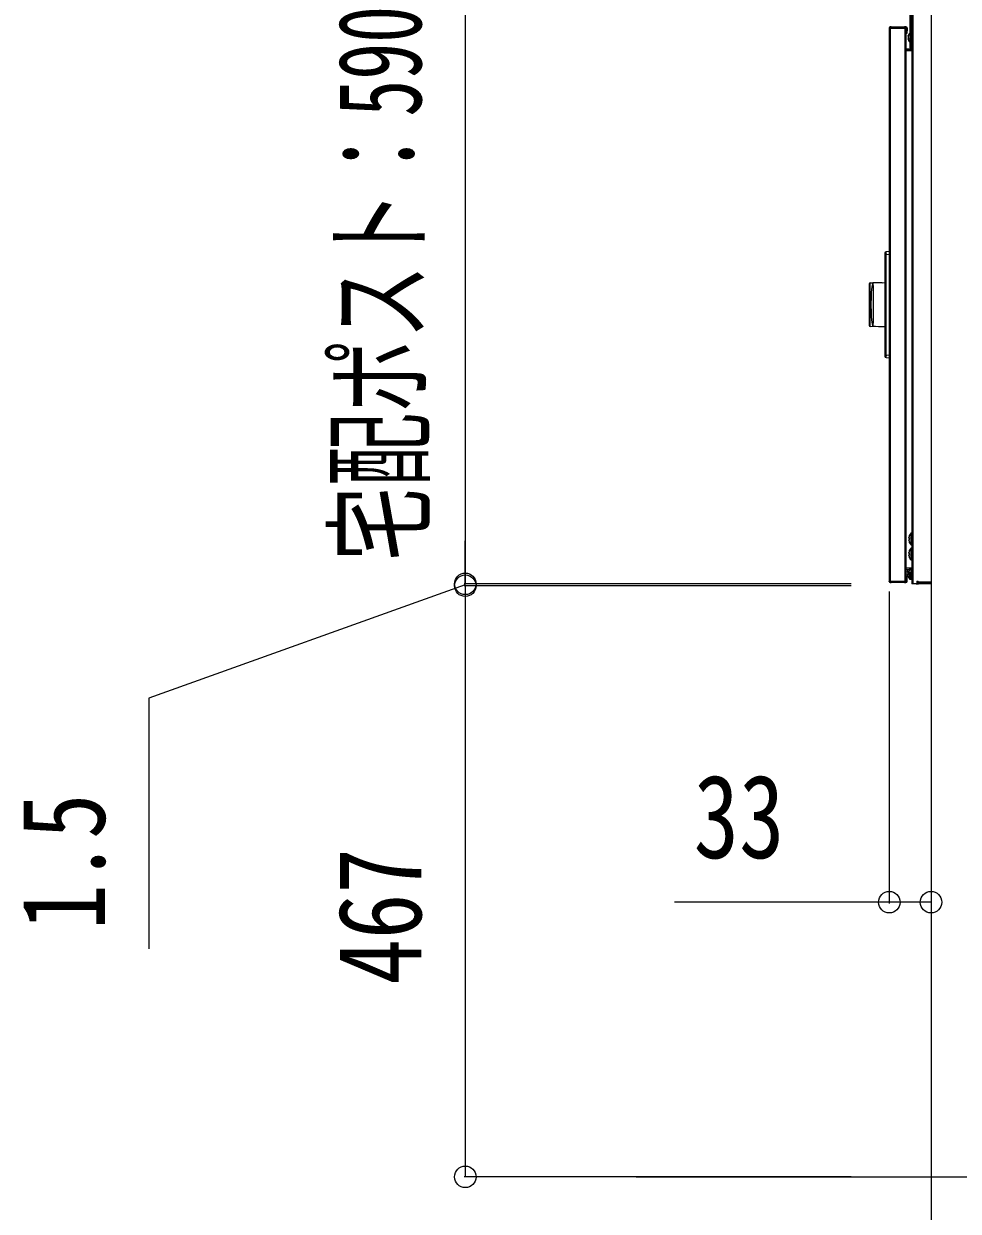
# Model space of a CAD drawing. Units: millimetres, scale not verified. Extents: x -8410 to 8410, y -5940 to 5940.
# Drawn here: x 2751 to 3490, y 1005 to 1943 of the extents above; entities that cross this region are included whole.
import ezdxf
from ezdxf.enums import TextEntityAlignment as Align

# ---------------------------------------------------------------- set-up
doc = ezdxf.new("R2010")
doc.units = ezdxf.units.MM
doc.header["$LTSCALE"] = 30
for name, color, linetype in [('0-3_YKK_13', 4, 'Continuous'), ('0-4_YKK_A1', 4, 'Continuous'), ('0-5_YKK_D', 6, 'Continuous')]:
    doc.layers.add(name, color=color, linetype=linetype)
doc.styles.add('ＭＳ ゴシック', font='')
doc.styles.get('ＭＳ ゴシック').set_extended_font_data('MS Gothic')

msp = doc.modelspace()

# ---------------------------------------------------------------- linework, layer by layer
at = {"layer": '0-3_YKK_13'}
for p, q in [((3452.74, 2075.54), (3452.74, 1538.24)), ((3453.54, 2076.07), (3453.54, 1500.5)), ((3451.54, 1924), (3451.54, 1957.4)), ((3452.34, 1957.4), (3452.34, 1924)), ((3435.04, 1939.7), (3435.04, 1939.5)), ((3435.04, 1939.7), (3435.84, 1939.7)), ((3435.04, 1939.5), (3435.84, 1939.5)), ((3436.04, 1940.5), (3435.84, 1940.5)), ((3435.84, 1940.5), (3435.84, 1939.7)), ((3435.84, 1939.5), (3447.19, 1939.5)), ((3435.84, 1939.5), (3435.84, 1502.5)), ((3436.04, 1940.5), (3436.04, 1939.7)), ((3436.54, 1940.5), (3436.04, 1940.5)), ((3436.04, 1939.7), (3436.54, 1939.7)), ((3436.54, 1940.5), (3447.04, 1940.5)), ((3436.54, 1939.7), (3436.54, 1940.5)), ((3447.04, 1939.7), (3436.54, 1939.7)), ((3447.04, 1940.5), (3447.04, 1939.7)), ((3447.04, 1939.7), (3448.04, 1939.7)), ((3448.04, 1939.5), (3447.19, 1939.5)), ((3447.19, 1939.5), (3447.19, 1502.5)), ((3448.24, 1940.5), (3448.04, 1940.5)), ((3448.24, 1939.7), (3448.04, 1939.7)), ((3448.04, 1939.5), (3448.04, 1502.5)), ((3448.24, 1940.5), (3448.24, 1939.7)), ((3448.24, 1939.7), (3448.24, 1937.5)), ((3449.04, 1939.7), (3448.24, 1939.7)), ((3449.04, 1937.5), (3448.24, 1937.5)), ((3449.04, 1939.7), (3449.04, 1937.5)), ((3450.08, 1933.4), (3449.95, 1932.68)), ((3450.13, 1933.93), (3450.13, 1933.67)), ((3449.94, 1931.16), (3450.13, 1931.16)), ((3449.95, 1931.31), (3450.13, 1931.31)), ((3450.08, 1930.77), (3449.95, 1931.11)), ((3449.95, 1931.11), (3450.13, 1931.11)), ((3450.12, 1930.77), (3450.08, 1930.77)), ((3450.13, 1931.4), (3450.13, 1930.86)), ((3452.34, 1924), (3451.54, 1924)), ((3452.74, 1923.5), (3452.34, 1923.5)), ((3451.54, 1922.8), (3448.04, 1922.8)), ((3451.54, 1922), (3448.04, 1922)), ((3448.04, 1921.8), (3452.74, 1921.8)), ((3451.54, 1922.8), (3451.54, 1923)), ((3451.54, 1922.8), (3452.34, 1922.8)), ((3451.54, 1922), (3451.54, 1922.8)), ((3452.34, 1922.8), (3452.34, 1923)), ((3431.54, 1761.77), (3431.54, 1760.78)), ((3435.04, 1763), (3432.45, 1762.77)), ((3432.45, 1760.78), (3435.04, 1761)), ((3419.04, 1737.26), (3419.04, 1704.75)), ((3420.02, 1738.26), (3422.04, 1738.29)), ((3420.02, 1703.73), (3420.02, 1738.26)), ((3429.51, 1738.42), (3431.54, 1738.46)), ((3419.04, 1704.75), (3419.04, 1704.73)), ((3431.54, 1703.53), (3420.02, 1703.73)), ((3432.45, 1681.21), (3431.54, 1681.21)), ((3435.04, 1680.99), (3432.45, 1681.21)), ((3432.45, 1679.22), (3435.04, 1679)), ((3451.13, 1539.01), (3451.13, 1539.03)), ((3452.19, 1540.63), (3452.19, 1536)), ((3452.34, 1540.7), (3452.54, 1540.7)), ((3452.34, 1536), (3452.34, 1540.7)), ((3452.54, 1540.7), (3452.54, 1531.3)), ((3450.95, 1536.82), (3450.58, 1536.82)), ((3450.58, 1535.17), (3450.95, 1535.17)), ((3450.77, 1536.6), (3451.14, 1536.6)), ((3451.14, 1535.4), (3450.77, 1535.4)), ((3451.11, 1535.63), (3451.11, 1536.36)), ((3451.11, 1533.05), (3451.11, 1533.07)), ((3451.13, 1535.62), (3451.13, 1536.37)), ((3451.13, 1532.96), (3451.13, 1532.98)), ((3452.19, 1536), (3452.19, 1531.36)), ((3452.34, 1531.3), (3452.34, 1536)), ((3452.54, 1531.3), (3452.34, 1531.3)), ((3452.74, 1533.75), (3452.74, 1538.24)), ((3452.74, 1533.75), (3452.74, 1526.24)), ((3450.95, 1524.82), (3450.58, 1524.82)), ((3450.58, 1523.17), (3450.95, 1523.17)), ((3450.77, 1524.6), (3451.14, 1524.6)), ((3451.14, 1523.4), (3450.77, 1523.4)), ((3451.11, 1523.63), (3451.11, 1524.36)), ((3451.11, 1521.05), (3451.11, 1521.07)), ((3451.13, 1527.01), (3451.13, 1527.03)), ((3451.13, 1523.62), (3451.13, 1524.37)), ((3451.13, 1520.96), (3451.13, 1520.98)), ((3452.19, 1528.63), (3452.19, 1524)), ((3452.19, 1524), (3452.19, 1519.36)), ((3452.34, 1528.7), (3452.54, 1528.7)), ((3452.34, 1524), (3452.34, 1528.7)), ((3452.34, 1519.3), (3452.34, 1524)), ((3452.54, 1528.7), (3452.54, 1519.3)), ((3452.74, 1521.75), (3452.74, 1526.24)), ((3452.74, 1521.75), (3452.74, 1500.5)), ((3452.74, 1513), (3448.04, 1513)), ((3450.95, 1511.5), (3448.04, 1511.5)), ((3451.13, 1512.01), (3451.13, 1512.03)), ((3451.54, 1513), (3451.54, 1512.76)), ((3452.19, 1513), (3452.19, 1509)), ((3452.54, 1519.3), (3452.34, 1519.3)), ((3452.34, 1509), (3452.34, 1513)), ((3452.54, 1513), (3452.54, 1504.3)), ((3435.04, 1502.3), (3435.04, 1502.5)), ((3435.04, 1502.3), (3435.84, 1502.3)), ((3435.84, 1502.5), (3447.19, 1502.5)), ((3435.84, 1502.3), (3435.84, 1502.5)), ((3435.84, 1502.3), (3436.04, 1502.3)), ((3435.84, 1501.5), (3435.84, 1502.3)), ((3435.84, 1501.5), (3436.04, 1501.5)), ((3436.54, 1502.3), (3447.04, 1502.3)), ((3436.54, 1501.5), (3436.54, 1502.3)), ((3447.04, 1501.5), (3436.54, 1501.5)), ((3447.04, 1502.3), (3447.04, 1501.5)), ((3447.04, 1501.5), (3448.04, 1501.5)), ((3447.19, 1502.5), (3448.04, 1502.5)), ((3448.24, 1502.3), (3448.04, 1502.3)), ((3448.24, 1501.5), (3448.04, 1501.5)), ((3448.24, 1502.3), (3448.24, 1504.5)), ((3448.24, 1504.5), (3449.04, 1504.5)), ((3449.04, 1502.3), (3448.24, 1502.3)), ((3448.24, 1501.5), (3448.24, 1502.3)), ((3449.04, 1504.5), (3449.04, 1506.5)), ((3449.04, 1502.3), (3449.04, 1504.5)), ((3449.75, 1509.82), (3449.38, 1509.82)), ((3449.38, 1508.17), (3449.75, 1508.17)), ((3449.57, 1509.6), (3449.94, 1509.6)), ((3449.94, 1508.4), (3449.57, 1508.4)), ((3449.91, 1508.63), (3449.91, 1509.36)), ((3449.91, 1506.05), (3449.91, 1506.07)), ((3449.93, 1508.62), (3449.93, 1509.37)), ((3449.93, 1505.96), (3449.93, 1505.98)), ((3450.95, 1509.82), (3450.58, 1509.82)), ((3450.58, 1508.17), (3450.95, 1508.17)), ((3450.77, 1509.6), (3451.14, 1509.6)), ((3451.14, 1508.4), (3450.77, 1508.4)), ((3450.99, 1509.6), (3450.99, 1504.36)), ((3451.11, 1508.63), (3451.11, 1509.36)), ((3451.11, 1506.05), (3451.11, 1506.07)), ((3451.13, 1508.62), (3451.13, 1509.37)), ((3451.13, 1505.96), (3451.13, 1505.98)), ((3451.14, 1504.3), (3451.14, 1505.94)), ((3451.34, 1504.3), (3451.14, 1504.3)), ((3451.34, 1505.56), (3451.34, 1504.3)), ((3452.19, 1509), (3452.19, 1504.36)), ((3452.34, 1504.3), (3452.34, 1509)), ((3452.54, 1504.3), (3452.34, 1504.3)), ((3452.54, 1504.3), (3452.74, 1504.3)), ((3456.74, 1502.5), (3456.74, 1501)), ((3456.74, 1502.5), (3457.74, 1502.5)), ((3457.24, 1501.3), (3456.74, 1501.3)), ((3457.24, 1501.3), (3457.24, 1500.5)), ((3457.74, 1501.3), (3457.24, 1501.3)), ((3457.74, 1502.1), (3457.74, 1502.5)), ((3457.74, 1502.1), (3457.74, 1501.3)), ((3457.74, 1502.1), (3468.04, 1502.1)), ((3457.74, 1501.3), (3468.04, 1501.3)), ((3458.24, 1500.5), (3458.24, 1501.3)), ((3453.54, 1500.5), (3452.74, 1500.5)), ((3456.24, 1500.5), (3453.54, 1500.5)), ((3456.24, 1500.5), (3457.24, 1500.5)), ((3457.24, 1500.5), (3458.24, 1500.5)), ((3468.04, 1500.5), (3458.24, 1500.5))]:
    msp.add_line(p, q, dxfattribs=at)
for points in [[(3435.04, 1939.5), (3435.04, 1502.5), (3435.84, 1502.5)], [(3436.04, 1939.7), (3435.84, 1939.7), (3435.84, 1939.5)], [(3448.04, 1939.7), (3448.04, 1940.5), (3447.04, 1940.5)], [(3448.24, 1937.5), (3448.24, 1935.5), (3449.04, 1935.5), (3449.04, 1937.5)], [(3449.95, 1933.11), (3449.94, 1932.98), (3449.94, 1932.88), (3449.94, 1932.83), (3449.94, 1932.84)], [(3449.95, 1933.11), (3450, 1933.5), (3450.08, 1933.84)], [(3450.13, 1933.93), (3450.13, 1933.95), (3450.13, 1933.95)], [(3449.94, 1931.1), (3449.94, 1931.11), (3449.94, 1931.16)], [(3449.94, 1931.16), (3449.94, 1931.15), (3449.95, 1931.11)], [(3449.95, 1932.01), (3450, 1931.83), (3450.08, 1931.67)], [(3450.08, 1930.77), (3450.1, 1930.75), (3450.12, 1930.75), (3450.13, 1930.78), (3450.13, 1930.83), (3450.13, 1930.86)], [(3451.54, 1924), (3451.54, 1923), (3452.34, 1923), (3452.34, 1924)], [(3431.54, 1760.78), (3431.54, 1681.21), (3431.54, 1680.22)], [(3432.45, 1681.21), (3432.45, 1760.78), (3431.54, 1760.78)], [(3422.04, 1738.29), (3422.04, 1738.29), (3422.04, 1738.27), (3422.04, 1738.26), (3422.04, 1738.26), (3422.03, 1738.24), (3422.03, 1738.23), (3422.03, 1738.2), (3422.02, 1738.16), (3421.97, 1738.01), (3421.91, 1737.86), (3421.41, 1736.24), (3421.13, 1734.82), (3420.92, 1733.02), (3420.76, 1730.8), (3420.66, 1728.24), (3420.6, 1725.55), (3420.57, 1722.66), (3420.57, 1721.66), (3420.58, 1719.21), (3420.62, 1716.75), (3420.69, 1714.04), (3420.81, 1711.46), (3420.99, 1709.21), (3421.25, 1707.24), (3421.57, 1705.71), (3421.89, 1704.57), (3421.99, 1704.18), (3422.02, 1704), (3422.04, 1703.9), (3422.04, 1703.83), (3422.04, 1703.81), (3422.04, 1703.76), (3422.04, 1703.74), (3422.04, 1703.76), (3422.05, 1703.83), (3422.05, 1703.9), (3422.07, 1704), (3422.1, 1704.19), (3422.22, 1704.6)], [(3429.5, 1738.42), (3428.6, 1738.4), (3426.48, 1738.37), (3424.27, 1738.33), (3422.04, 1738.29)], [(3422.22, 1704.6), (3422.43, 1705.53), (3422.59, 1706.85), (3422.63, 1707.76), (3422.63, 1709.79), (3422.58, 1712.1), (3422.53, 1714.49), (3422.49, 1717.09), (3422.46, 1721.61), (3422.46, 1722.53), (3422.48, 1725.13), (3422.51, 1727.7), (3422.56, 1730.08), (3422.61, 1732.31), (3422.64, 1734.19), (3422.58, 1735.85), (3422.43, 1736.97), (3422.21, 1737.76), (3422.15, 1737.95), (3422.12, 1738.01), (3422.09, 1738.1), (3422.07, 1738.16), (3422.06, 1738.2), (3422.06, 1738.23), (3422.06, 1738.24), (3422.05, 1738.26), (3422.05, 1738.26), (3422.05, 1738.27), (3422.04, 1738.29), (3422.04, 1738.29)], [(3431.54, 1703.56), (3428.6, 1703.62), (3426.48, 1703.66), (3424.27, 1703.7), (3422.04, 1703.74)], [(3451.11, 1538.93), (3451.11, 1538.96), (3451.13, 1539.01)], [(3450.77, 1536.6), (3450.72, 1536.6), (3450.65, 1536.63), (3450.61, 1536.68), (3450.58, 1536.72), (3450.57, 1536.77), (3450.56, 1536.83), (3450.56, 1536.97), (3450.57, 1537.11), (3450.58, 1537.14)], [(3450.58, 1534.88), (3450.57, 1534.93), (3450.56, 1535.06), (3450.56, 1535.19), (3450.58, 1535.26), (3450.61, 1535.32), (3450.66, 1535.36), (3450.73, 1535.39), (3450.77, 1535.39)], [(3451.13, 1536.37), (3451.13, 1536.39), (3451.12, 1536.55), (3451.08, 1536.69), (3451.02, 1536.79), (3450.95, 1536.82)], [(3450.95, 1535.17), (3450.98, 1535.18), (3451.04, 1535.23), (3451.09, 1535.33), (3451.12, 1535.47), (3451.13, 1535.62)], [(3451.11, 1536.36), (3451.1, 1536.47), (3451.09, 1536.56), (3451.07, 1536.61), (3451.06, 1536.62), (3451.06, 1536.62)], [(3451.06, 1535.37), (3451.06, 1535.37), (3451.07, 1535.39), (3451.09, 1535.44), (3451.1, 1535.53), (3451.11, 1535.63)], [(3451.11, 1536.36), (3451.11, 1536.36), (3451.13, 1536.37)], [(3451.11, 1535.63), (3451.11, 1535.63), (3451.13, 1535.62)], [(3451.13, 1532.98), (3451.11, 1533.03), (3451.11, 1533.05)], [(3450.77, 1524.6), (3450.72, 1524.6), (3450.65, 1524.63), (3450.61, 1524.68), (3450.58, 1524.72), (3450.57, 1524.77), (3450.56, 1524.83), (3450.56, 1524.97), (3450.57, 1525.11), (3450.58, 1525.14)], [(3450.58, 1522.88), (3450.57, 1522.93), (3450.56, 1523.06), (3450.56, 1523.19), (3450.58, 1523.26), (3450.61, 1523.32), (3450.66, 1523.36), (3450.73, 1523.39), (3450.77, 1523.39)], [(3451.13, 1524.37), (3451.13, 1524.39), (3451.12, 1524.55), (3451.08, 1524.69), (3451.02, 1524.79), (3450.95, 1524.82)], [(3450.95, 1523.17), (3450.98, 1523.18), (3451.04, 1523.23), (3451.09, 1523.33), (3451.12, 1523.47), (3451.13, 1523.62)], [(3451.11, 1524.36), (3451.1, 1524.47), (3451.09, 1524.56), (3451.07, 1524.61), (3451.06, 1524.62), (3451.06, 1524.62)], [(3451.06, 1523.37), (3451.06, 1523.37), (3451.07, 1523.39), (3451.09, 1523.44), (3451.1, 1523.53), (3451.11, 1523.63)], [(3451.11, 1526.93), (3451.11, 1526.96), (3451.13, 1527.01)], [(3451.11, 1524.36), (3451.11, 1524.36), (3451.13, 1524.37)], [(3451.11, 1523.63), (3451.11, 1523.63), (3451.13, 1523.62)], [(3451.13, 1520.98), (3451.11, 1521.03), (3451.11, 1521.05)], [(3451.11, 1511.93), (3451.11, 1511.96), (3451.13, 1512.01)], [(3436.54, 1502.3), (3436.04, 1502.3), (3436.04, 1501.5), (3436.54, 1501.5)], [(3448.04, 1501.5), (3448.04, 1502.3), (3447.04, 1502.3)], [(3449.04, 1506.5), (3448.24, 1506.5), (3448.24, 1504.5)], [(3449.57, 1509.6), (3449.52, 1509.6), (3449.45, 1509.63), (3449.41, 1509.68), (3449.38, 1509.72), (3449.37, 1509.77), (3449.36, 1509.83), (3449.36, 1509.97), (3449.37, 1510.11), (3449.38, 1510.14)], [(3449.38, 1507.88), (3449.37, 1507.93), (3449.36, 1508.06), (3449.36, 1508.19), (3449.38, 1508.26), (3449.41, 1508.32), (3449.46, 1508.36), (3449.53, 1508.39), (3449.57, 1508.39)], [(3449.93, 1509.37), (3449.93, 1509.39), (3449.92, 1509.55), (3449.88, 1509.69), (3449.82, 1509.79), (3449.75, 1509.82)], [(3449.75, 1508.17), (3449.78, 1508.18), (3449.84, 1508.23), (3449.89, 1508.33), (3449.92, 1508.47), (3449.93, 1508.62)], [(3449.91, 1509.36), (3449.9, 1509.47), (3449.89, 1509.56), (3449.87, 1509.61), (3449.86, 1509.62), (3449.86, 1509.62)], [(3449.86, 1508.37), (3449.86, 1508.37), (3449.87, 1508.39), (3449.89, 1508.44), (3449.9, 1508.53), (3449.91, 1508.63)], [(3449.91, 1509.36), (3449.91, 1509.36), (3449.93, 1509.37)], [(3449.91, 1508.63), (3449.91, 1508.63), (3449.93, 1508.62)], [(3449.93, 1505.98), (3449.91, 1506.03), (3449.91, 1506.05)], [(3450.77, 1509.6), (3450.72, 1509.6), (3450.65, 1509.63), (3450.61, 1509.68), (3450.58, 1509.72), (3450.57, 1509.77), (3450.56, 1509.83), (3450.56, 1509.97), (3450.57, 1510.11), (3450.58, 1510.14)], [(3450.58, 1507.88), (3450.57, 1507.93), (3450.56, 1508.06), (3450.56, 1508.19), (3450.58, 1508.26), (3450.61, 1508.32), (3450.66, 1508.36), (3450.73, 1508.39), (3450.77, 1508.39)], [(3451.13, 1509.37), (3451.13, 1509.39), (3451.12, 1509.55), (3451.08, 1509.69), (3451.02, 1509.79), (3450.95, 1509.82)], [(3450.95, 1508.17), (3450.98, 1508.18), (3451.04, 1508.23), (3451.09, 1508.33), (3451.12, 1508.47), (3451.13, 1508.62)], [(3451.11, 1509.36), (3451.1, 1509.47), (3451.09, 1509.56), (3451.07, 1509.61), (3451.06, 1509.62), (3451.06, 1509.62)], [(3451.06, 1508.37), (3451.06, 1508.37), (3451.07, 1508.39), (3451.09, 1508.44), (3451.1, 1508.53), (3451.11, 1508.63)], [(3451.11, 1509.36), (3451.11, 1509.36), (3451.13, 1509.37)], [(3451.11, 1508.63), (3451.11, 1508.63), (3451.13, 1508.62)], [(3451.13, 1505.98), (3451.11, 1506.03), (3451.11, 1506.05)], [(3451.54, 1505.23), (3451.54, 1504.3), (3452.34, 1504.3)]]:
    msp.add_lwpolyline(points, dxfattribs=at)
for centre, radius, start, end in [((3435.84, 1939.7), 0.8, 90, 180), ((3448.24, 1939.7), 0.8, 0, 90), ((3454.76, 1932.54), 4.82, 176.5769, 181.38735), ((3454.35, 1932.35), 4.41, 175.66729, 184.33271), ((3453.94, 1932.8), 4, 126.8699, 175.11343), ((3450.66, 1933.69), 0.595, 154.19764, 165.45844), ((3449.29, 1933.68), 0.837, 340.88533, 359.50553), ((3454.35, 1931.64), 4.41, 175.66729, 184.33271), ((3453.94, 1931.2), 4, 184.33586, 233.1301), ((3449.6, 1931.45), 0.527, 354.92471, 24.68443), ((3451.54, 1922.8), 0.8, 270, 0), ((3432.54, 1761.77), 1, 95, 180), ((3420.04, 1737.26), 1, 91, 180), ((3420.04, 1704.73), 1, 180, 269), ((3432.54, 1680.22), 1, 180, 265), ((3446.79, 1540.23), 4.5, 337.33655, 344.22062), ((3446.02, 1540.52), 5.33, 337.69471, 342.84894), ((3451.31, 1538.95), 0.2, 154.28954, 180), ((3457.44, 1536), 7, 138.5654, 154.28954), ((3452.34, 1540.5), 0.2, 90, 138.5654), ((3452.54, 1540.5), 0.2, 0, 90), ((3451.1, 1536.97), 0.547, 163.59447, 196.40553), ((3450.98, 1535.02), 0.426, 158.75105, 201.24895), ((3457.44, 1536), 6.95, 158.89468, 170.62497), ((3450.78, 1536.79), 0.199, 172.92774, 269.55147), ((3450.78, 1535.2), 0.199, 90.44853, 187.07226), ((3457.44, 1536), 6.95, 189.37503, 201.10532), ((3451.15, 1536.79), 0.203, 172.78637, 240.78076), ((3451.15, 1535.2), 0.202, 114.86574, 187.30349), ((3447.33, 1531.94), 3.94, 15.28414, 23.15869), ((3451.31, 1533.05), 0.2, 180, 205.71046), ((3457.44, 1536), 7, 205.71046, 221.4346), ((3452.34, 1531.5), 0.2, 221.4346, 270), ((3452.54, 1531.5), 0.2, 270, 0), ((3451.1, 1524.97), 0.547, 163.59447, 196.40553), ((3450.98, 1523.02), 0.426, 158.75105, 201.24895), ((3457.44, 1524), 6.95, 158.89468, 170.62497), ((3450.78, 1524.79), 0.199, 172.92774, 269.55147), ((3450.78, 1523.2), 0.199, 90.44853, 187.07226), ((3457.44, 1524), 6.95, 189.37503, 201.10532), ((3446.79, 1528.23), 4.5, 337.33655, 344.22062), ((3446.02, 1528.52), 5.33, 337.69471, 342.84894), ((3451.15, 1524.79), 0.203, 172.78637, 240.78076), ((3451.15, 1523.2), 0.202, 114.86574, 187.30349), ((3447.33, 1519.94), 3.94, 15.28414, 23.15869), ((3451.31, 1526.95), 0.2, 154.28954, 180), ((3451.31, 1521.05), 0.2, 180, 205.71046), ((3457.44, 1524), 7, 138.5654, 154.28954), ((3457.44, 1524), 7, 205.71046, 221.4346), ((3452.34, 1528.5), 0.2, 90, 138.5654), ((3452.54, 1528.5), 0.2, 0, 90), ((3456.24, 1509), 6.95, 158.89468, 170.62497), ((3457.44, 1509), 6.95, 158.89468, 170.62497), ((3446.79, 1513.23), 4.5, 337.33655, 344.22062), ((3446.02, 1513.52), 5.33, 337.69471, 342.84894), ((3451.31, 1511.95), 0.2, 154.28954, 180), ((3457.44, 1509), 7, 145.1501, 154.28954), ((3452.34, 1519.5), 0.2, 221.4346, 270), ((3452.54, 1519.5), 0.2, 270, 0), ((3435.84, 1502.3), 0.8, 180, 270), ((3448.24, 1502.3), 0.8, 270, 0), ((3449.9, 1509.97), 0.547, 163.59447, 196.40553), ((3449.78, 1508.02), 0.426, 158.75105, 201.24895), ((3449.58, 1509.79), 0.199, 172.92774, 269.55147), ((3449.58, 1508.2), 0.199, 90.44853, 187.07226), ((3456.24, 1509), 6.95, 189.37503, 201.10532), ((3449.95, 1509.79), 0.203, 172.78637, 240.78076), ((3449.95, 1508.2), 0.202, 114.86574, 187.30349), ((3446.13, 1504.94), 3.94, 15.28414, 23.15869), ((3450.11, 1506.05), 0.2, 180, 205.71046), ((3456.24, 1509), 7, 205.71046, 221.4346), ((3451.1, 1509.97), 0.547, 163.59447, 196.40553), ((3450.98, 1508.02), 0.426, 158.75105, 201.24895), ((3450.78, 1509.79), 0.199, 172.92774, 269.55147), ((3450.78, 1508.2), 0.199, 90.44853, 187.07226), ((3457.44, 1509), 6.95, 189.37503, 201.10532), ((3451.15, 1509.79), 0.204, 172.83838, 238.22578), ((3451.15, 1508.2), 0.202, 114.86574, 187.30349), ((3447.33, 1504.94), 3.94, 15.28414, 23.15869), ((3451.14, 1504.5), 0.2, 221.4346, 270), ((3451.31, 1506.05), 0.2, 180, 205.71046), ((3457.44, 1509), 7, 205.71046, 221.4346), ((3451.34, 1504.5), 0.2, 270, 0), ((3452.34, 1504.5), 0.2, 221.4346, 270), ((3452.54, 1504.5), 0.2, 270, 0), ((3456.24, 1501), 0.5, 270, 0)]:
    msp.add_arc(centre, radius, start, end, dxfattribs=at)
for centre, major_axis, start_param, end_param in [((3432.54, 1760.77), (-0.09, 2), 0.001899, 1.565099), ((3432.54, 1681.22), (0.09, 2), 1.576494, 3.139694)]:
    msp.add_ellipse(centre, major_axis=major_axis, ratio=0.04333, start_param=start_param, end_param=end_param, dxfattribs=at)
at = {"layer": '0-4_YKK_A1'}
for p, q in [((3468.04, 2499.5), (3468.04, 932)), ((3235.08, 1032), (3882.34, 1032))]:
    msp.add_line(p, q, dxfattribs=at)
at = {"layer": '0-5_YKK_D'}
for p, q in [((3100.04, 2090.5), (3100.04, 1500.5)), ((3100.04, 1500.5), (3100.04, 1534.5)), ((3405.04, 1500.5), (3099.04, 1500.5)), ((3405.04, 1500.5), (3099.04, 1500.5)), ((3405.04, 1499), (3099.04, 1499)), ((3405.04, 1499), (3099.04, 1499)), ((3100.04, 1499), (3100.04, 1500.5)), ((3100.04, 1499), (3100.04, 1500.5)), ((3100.04, 1499), (3100.04, 1032)), ((3100.04, 1499), (3100.04, 1465)), ((3435.04, 1494.55), (3435.04, 1248)), ((3405.04, 1032), (3099.04, 1032))]:
    msp.add_line(p, q, dxfattribs=at)
for points in [[(3100.04, 1499.75), (2850.04, 1410.09), (2850.04, 1212.09)], [(3468.04, 1249), (3435.04, 1249), (3265.44, 1249)]]:
    msp.add_lwpolyline(points, dxfattribs=at)
for centre in [(3100.04, 1500.5), (3100.04, 1500.5), (3100.04, 1499), (3100.04, 1499), (3435.04, 1249), (3468.04, 1249), (3100.04, 1032)]:
    msp.add_circle(centre, 8.5, dxfattribs=at)

# ---------------------------------------------------------------- texts
at = {"layer": '0-5_YKK_D', "style": 'ＭＳ ゴシック'}
for s, width, p in [('宅配ポスト：590', 0.65, (3085.04, 1518.6)), ('1.5', 0.8, (2835.04, 1227.09)), ('467', 0.8, (3085.04, 1183.9))]:
    msp.add_text(s, height=65.98, rotation=90, dxfattribs=dict(at, width=width)).set_placement(p, align=Align.BOTTOM_LEFT)
at = {"layer": '0-5_YKK_D', "style": 'ＭＳ ゴシック', "width": 0.8}
msp.add_text('33', height=65.98, dxfattribs=at).set_placement((3280.44, 1264), align=Align.BOTTOM_LEFT)

doc.saveas('drawing.dxf')
